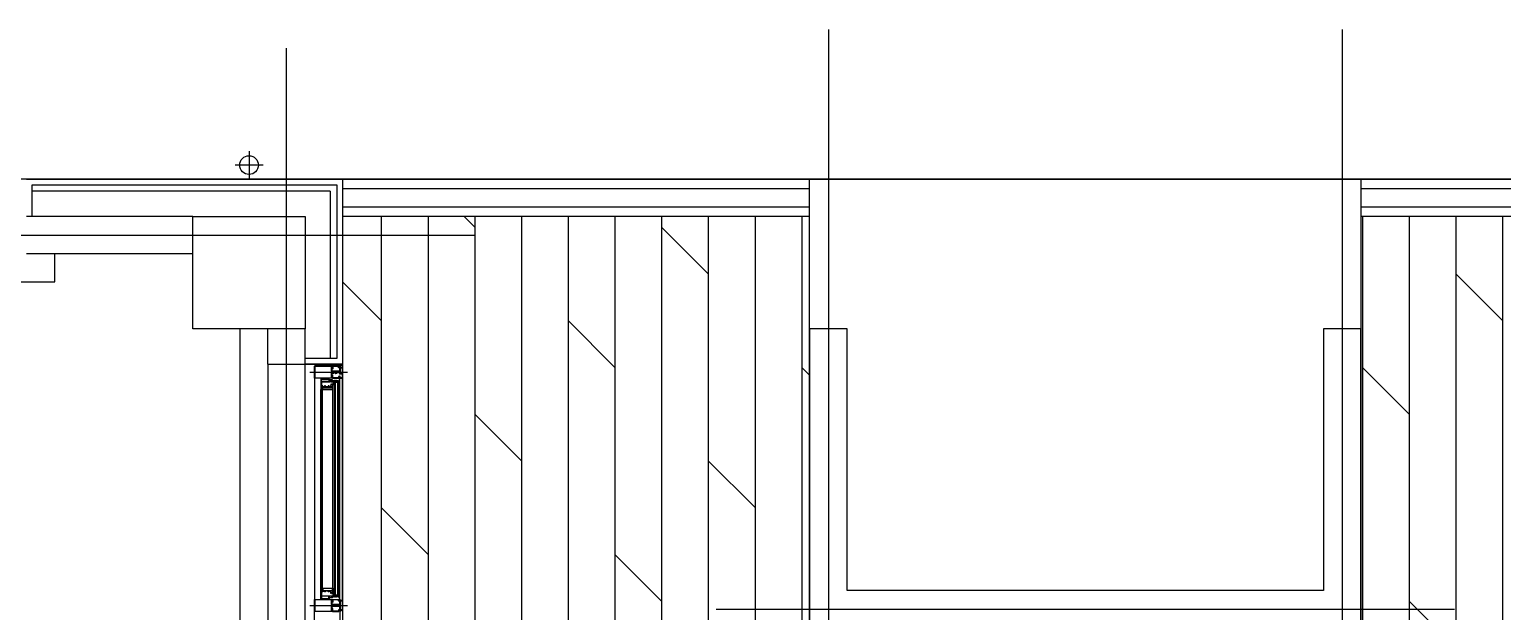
# Model space of a CAD drawing. Header units: millimetres. Extents: x 0 to 356400, y 0 to 68257.
# Drawn here: x 66063.2 to 66378.5, y 7225.4 to 7349.9 of the extents above; entities that cross this region are included whole.
import ezdxf

# ---------------------------------------------------------------- set-up
doc = ezdxf.new("R2010")
doc.units = ezdxf.units.MM
doc.header["$LTSCALE"] = 75
doc.layers.add('8', color=8, linetype='Continuous')

# ---------------------------------------------------------------- blocks, each defined once
blk = doc.blocks.new('G$C7369CDF7')
at = {"layer": '8'}
for p, q in [((1230.3, 85650), (1230.3, 9550)), ((1230.3, 37950), (1230.3, 49025)), ((1280.3, 43400), (1280.3, 49025)), ((1380.3, 49025), (1380.3, 43400)), ((1430.3, 49025), (1430.3, 43400)), ((1430.4, 44157.8), (8430.3, 44157.8)), ((1737.1, 43907.8), (1987.1, 44157.8)), ((1430.4, 43907.8), (8430.3, 43907.8)), ((3487.1, 43657.8), (3737.1, 43907.8)), ((3530.3, 39950), (3530.3, 43900)), ((1430.3, 43657.8), (8430.3, 43657.8)), ((2237.1, 43407.8), (2487.1, 43657.8)), ((1230.3, 43400), (3630.3, 43400)), ((1230.3, 40450), (1230.3, 43400)), ((1430.3, 43407.8), (8430.3, 43407.8)), ((3630.3, 43400), (2030.3, 43400)), ((2030.3, 43400), (2030.3, 43200)), ((2030.3, 43400), (3630.3, 43400)), ((430.3, 43300), (4130.3, 43300)), ((2030.3, 43200), (3430.3, 43200)), ((3430.3, 43200), (3430.3, 40650)), ((3430.3, 40650), (2030.3, 40650)), ((2030.3, 40650), (2030.3, 40450)), ((430.3, 40550), (4130.3, 40550)), ((3630.3, 40450), (1230.3, 40450)), ((1280.3, 37950), (1280.3, 40450)), ((1380.3, 40450), (1380.3, 37950)), ((1430.3, 40450), (1430.3, 37950)), ((2030.3, 40450), (3530.3, 40450)), ((3630.3, 40450), (2030.3, 40450)), ((2237.1, 40407.8), (2279.3, 40450)), ((3530.3, 40450), (3630.3, 40450)), ((1430.3, 40407.8), (8430.3, 40407.8)), ((1430.3, 40157.8), (8430.3, 40157.8)), ((2737.1, 39907.8), (2987.1, 40157.8)), ((1430.3, 39907.8), (8430.3, 39907.8)), ((1487.1, 39657.8), (1737.1, 39907.8)), ((1430.3, 39657.8), (8430.3, 39657.8)), ((3237.1, 39407.8), (3487.1, 39657.8)), ((1430.3, 39407.8), (8430.3, 39407.8)), ((1987.1, 39157.8), (2237.1, 39407.8)), ((1430.3, 39157.8), (8430.3, 39157.8)), ((1430.3, 38907.8), (8430.3, 38907.8)), ((2487.1, 38657.8), (2737.1, 38907.8)), ((1430.3, 38657.8), (8430.3, 38657.8)), ((1430.3, 38601), (1487.1, 38657.8)), ((1530.3, 10660), (1530.3, 38660)), ((1430.3, 38407.8), (8430.3, 38407.8)), ((2987.1, 38157.8), (3237.1, 38407.8)), ((1430.3, 38157.8), (8430.3, 38157.8)), ((1779.3, 37950), (1987.1, 38157.8)), ((1230.3, 36910), (1230.3, 37950)), ((1230.3, 37950), (2220.3, 37950)), ((1260.3, 36940), (1260.3, 37920)), ((1260.3, 37920), (2190.3, 37920)), ((2190.3, 37920), (2190.3, 37750)), ((2220.3, 37750), (2220.3, 37950)), ((2220.3, 37950), (8630.3, 37950)), ((2220.3, 37950), (2220.3, 37750)), ((2220.3, 37800), (2220.3, 37950)), ((2225.3, 37800), (2225.3, 37950)), ((2295.3, 37950), (2230.3, 37950)), ((2230.3, 37950), (2230.3, 37948.5)), ((2230.3, 37948.5), (2236.8, 37948.5)), ((2230.3, 37936), (2230.3, 37938)), ((2230.3, 37938), (2235.2, 37938)), ((2240.3, 37936), (2230.3, 37936)), ((2230.3, 37896.3), (2230.3, 37929)), ((2231.3, 37930), (2237.8, 37930)), ((2238.8, 37928), (2232.3, 37928)), ((2232.3, 37928), (2232.3, 37898.6)), ((2235.7, 37938.5), (2235.7, 37946.7)), ((2237.2, 37946.7), (2237.2, 37938.5)), ((2237.3, 37948), (2237.3, 37939.1)), ((2237.7, 37938), (2268.3, 37938)), ((2237.8, 37930), (2237.8, 37935.5)), ((2237.8, 37935.5), (2239.8, 37935.5)), ((2238.8, 37939.1), (2238.8, 37948)), ((2239.3, 37948.5), (2268.6, 37948.5)), ((2239.8, 37935.5), (2239.8, 37929)), ((2240.3, 37935.3), (2240.3, 37936)), ((2255.3, 37936), (2241.8, 37936)), ((2241.8, 37936), (2241.8, 37935.3)), ((2256.3, 37907.8), (2256.3, 37935)), ((2258.3, 37935.5), (2258.3, 37919.5)), ((2266.9, 37936), (2258.8, 37936)), ((2258.8, 37919), (2267, 37919)), ((2266.5, 37917), (2259.1, 37917)), ((2262.8, 37775.8), (2262.8, 37977.1)), ((2267.1, 37935.7), (2265.6, 37935.7)), ((2265.6, 37935.7), (2265.6, 37933.7)), ((2266.6, 37932.7), (2270.1, 37932.7)), ((2267.6, 37934.2), (2267.1, 37935.7)), ((2267.8, 37934.5), (2267.4, 37935.7)), ((2267.4, 37919.3), (2267.8, 37920)), ((2269.6, 37934.2), (2267.6, 37934.2)), ((2269.3, 37934.5), (2267.8, 37934.5)), ((2267.8, 37920), (2269.3, 37920)), ((2269.3, 37937), (2269.3, 37934.5)), ((2269.3, 37920), (2269.3, 37912)), ((2269.6, 37947.5), (2269.6, 37934.2)), ((2271.1, 37933.7), (2271.1, 37947.5)), ((2272.1, 37948.5), (2293.3, 37948.5)), ((2293.3, 37937.5), (2283.8, 37937.5)), ((2283.8, 37937.5), (2283.8, 37935.3)), ((2285.3, 37935.3), (2285.3, 37936)), ((2285.3, 37936), (2295.3, 37936)), ((2287.8, 37935.5), (2285.8, 37935.5)), ((2285.8, 37935.5), (2285.8, 37929)), ((2286.8, 37928), (2293.3, 37928)), ((2287.8, 37930), (2287.8, 37935.5)), ((2294.3, 37930), (2287.8, 37930)), ((2293.3, 37928), (2293.3, 37898.6)), ((2293.8, 37948), (2293.8, 37938)), ((3477.8, 37950), (2295.3, 37950)), ((2295.3, 37936), (2295.3, 37950)), ((3477.8, 37936), (2295.3, 37936)), ((2295.3, 37896.3), (2295.3, 37929)), ((2309.7, 37917.2), (2306.5, 37917.2)), ((2306.5, 37917.2), (2306.5, 37914.2)), ((2307.5, 37927.7), (2307.5, 37926.8)), ((2311.7, 37928), (2307.8, 37928)), ((2307.8, 37926.5), (2309.7, 37926.5)), ((2309.7, 37926.5), (2309.7, 37917.2)), ((2311.7, 37919), (2311.7, 37928)), ((2315.2, 37919), (2311.7, 37919)), ((2311.7, 37903), (2311.7, 37917.7)), ((2311.7, 37917.7), (2313.9, 37917.7)), ((2313.9, 37917.7), (2313.9, 37915.7)), ((2317.7, 37927), (2315.2, 37903)), ((2315.2, 37903), (2315.2, 37927)), ((2315.2, 37927), (2317.7, 37927)), ((2315.2, 37915.7), (2315.2, 37919)), ((2317.7, 37928), (3455.4, 37928)), ((2317.7, 37928), (2317.7, 37906)), ((2317.7, 37927), (2317.7, 37903)), ((2317.7, 37923), (3455.4, 37923)), ((3455.4, 37923), (3455.4, 37928)), ((3455.4, 37927), (3455.4, 37903)), ((3457.9, 37927), (3455.4, 37927)), ((3457.9, 37903), (3457.9, 37927)), ((3457.9, 37915.7), (3457.9, 37919)), ((3457.9, 37919), (3461.4, 37919)), ((3461.4, 37917.7), (3459.2, 37917.7)), ((3459.2, 37917.7), (3459.2, 37915.7)), ((3461.4, 37919), (3461.4, 37928)), ((3461.4, 37928), (3465.3, 37928)), ((3461.4, 37903), (3461.4, 37917.7)), ((3465.3, 37926.5), (3463.4, 37926.5)), ((3463.4, 37926.5), (3463.4, 37917.2)), ((3463.4, 37917.2), (3466.6, 37917.2)), ((3465.6, 37927.7), (3465.6, 37926.8)), ((3466.6, 37917.2), (3466.6, 37914.2)), ((3510.3, 37950), (3477.8, 37950)), ((3477.8, 37950), (3477.8, 37948.5)), ((3477.8, 37948.5), (3484.3, 37948.5)), ((3477.8, 37936), (3477.8, 37938)), ((3477.8, 37938), (3482.7, 37938)), ((3487.8, 37936), (3477.8, 37936)), ((3477.8, 37896.3), (3477.8, 37929)), ((3478.8, 37930), (3485.3, 37930)), ((3486.3, 37928), (3479.8, 37928)), ((3479.8, 37928), (3479.8, 37898.6)), ((3483.2, 37938.5), (3483.2, 37946.7)), ((3484.7, 37946.7), (3484.7, 37938.5)), ((3484.8, 37948), (3484.8, 37939.1)), ((3485.2, 37938), (3510.3, 37938)), ((3485.3, 37930), (3485.3, 37935.5)), ((3485.3, 37935.5), (3487.3, 37935.5)), ((3486.3, 37939.1), (3486.3, 37948)), ((3486.8, 37948.5), (3534.3, 37948.5)), ((3487.3, 37935.5), (3487.3, 37929)), ((3487.8, 37935.3), (3487.8, 37936)), ((3502.8, 37936), (3489.3, 37936)), ((3489.3, 37936), (3489.3, 37935.3)), ((3503.8, 37907.8), (3503.8, 37935)), ((3514.8, 37936), (3505.8, 37936)), ((3505.8, 37936), (3505.8, 37919)), ((3505.8, 37919), (3510.3, 37919)), ((3510.3, 37917), (3506.6, 37917)), ((3510.3, 37775.8), (3510.3, 37977.1)), ((3542.8, 37950), (3510.3, 37950)), ((3510.3, 37938), (3535.4, 37938)), ((3510.3, 37919), (3514.8, 37919)), ((3510.3, 37917), (3514, 37917)), ((3514.8, 37919), (3514.8, 37936)), ((3516.8, 37935), (3516.8, 37907.8)), ((3531.3, 37936), (3517.8, 37936)), ((3531.3, 37935.3), (3531.3, 37936)), ((3542.8, 37936), (3532.8, 37936)), ((3532.8, 37936), (3532.8, 37935.3)), ((3535.3, 37935.5), (3533.3, 37935.5)), ((3533.3, 37935.5), (3533.3, 37929)), ((3534.3, 37948.5), (3534.3, 37939.1)), ((3534.3, 37928), (3540.8, 37928)), ((3535.3, 37930), (3535.3, 37935.5)), ((3541.8, 37930), (3535.3, 37930)), ((3535.8, 37939.1), (3535.8, 37948)), ((3535.9, 37938.5), (3535.9, 37946.7)), ((3536.3, 37948.5), (3542.8, 37948.5)), ((3537.4, 37946.7), (3537.4, 37938.5)), ((3537.9, 37938), (3542.8, 37938)), ((3540.8, 37928), (3540.8, 37898.6)), ((3542.8, 37950), (8565.3, 37950)), ((3542.8, 37948.5), (3542.8, 37950)), ((3542.8, 37938), (3542.8, 37936)), ((3542.8, 37936), (8565.3, 37936)), ((3542.8, 37896.3), (3542.8, 37929)), ((1295.3, 37885), (2190.3, 37885)), ((1295.3, 37885), (1295.3, 36940)), ((2239.8, 37896.3), (2230.3, 37896.3)), ((2230.3, 37896), (2239.2, 37896)), ((2230.3, 37800), (2230.3, 37896)), ((2232.3, 37898.6), (2245.8, 37898.6)), ((2232.8, 37890), (2232.8, 37803)), ((2258.3, 37890.5), (2233.3, 37890.5)), ((2239.2, 37894.9), (2238.3, 37894.9)), ((2238.3, 37894.9), (2238.3, 37893.3)), ((2238.3, 37893.3), (2244.3, 37893.3)), ((2238.4, 37893.9), (2238.4, 37894.4)), ((2238.9, 37894.9), (2239.8, 37894.9)), ((2243.6, 37893.4), (2238.9, 37893.4)), ((2245.8, 37896.3), (2242.8, 37896.3)), ((2242.8, 37894.9), (2243.6, 37894.9)), ((2243.3, 37896), (2246.8, 37896)), ((2244.3, 37894.9), (2243.3, 37894.9)), ((2244.1, 37894.4), (2244.1, 37893.9)), ((2244.3, 37893.3), (2244.3, 37894.9)), ((2245.8, 37898.6), (2245.8, 37896.3)), ((2247.3, 37895.5), (2247.3, 37893.5)), ((2247.8, 37893), (2255.8, 37893)), ((2256.6, 37907.5), (2256.3, 37907.8)), ((2256.3, 37907.2), (2256.6, 37907.5)), ((2256.3, 37893.5), (2256.3, 37907.2)), ((2258.3, 37916.2), (2258.3, 37913.5)), ((2258.3, 37911), (2258.3, 37904)), ((2258.3, 37901.5), (2258.3, 37898.8)), ((2258.8, 37913), (2259, 37913)), ((2259, 37911.5), (2258.8, 37911.5)), ((2258.8, 37903.5), (2259, 37903.5)), ((2259, 37902), (2258.8, 37902)), ((2258.8, 37895), (2258.8, 37891)), ((2259.1, 37898), (2266.5, 37898)), ((2266.3, 37895.5), (2259.3, 37895.5)), ((2266.5, 37913), (2266.8, 37913)), ((2268.8, 37911.5), (2266.5, 37911.5)), ((2266.5, 37903.5), (2268.8, 37903.5)), ((2266.8, 37902), (2266.5, 37902)), ((2266.8, 37891), (2266.8, 37895)), ((2267.3, 37913.5), (2267.3, 37916.2)), ((2267.3, 37898.8), (2267.3, 37901.5)), ((2292.3, 37890.5), (2267.3, 37890.5)), ((2269.3, 37903), (2269.3, 37893.5)), ((2269.8, 37893), (2278.8, 37893)), ((2277.3, 37896), (2282.2, 37896)), ((2278.8, 37894.5), (2277.3, 37894.5)), ((2279.3, 37893.5), (2279.3, 37894)), ((2293.3, 37898.6), (2279.8, 37898.6)), ((2279.8, 37898.6), (2279.8, 37896.3)), ((2279.8, 37896.3), (2282.8, 37896.3)), ((2282.2, 37894.9), (2281.3, 37894.9)), ((2281.3, 37894.9), (2281.3, 37893.3)), ((2281.3, 37893.3), (2287.3, 37893.3)), ((2281.4, 37894.4), (2281.4, 37893.9)), ((2282.8, 37894.9), (2281.9, 37894.9)), ((2281.9, 37893.4), (2286.6, 37893.4)), ((2285.8, 37896.3), (2295.3, 37896.3)), ((2286.6, 37894.9), (2285.8, 37894.9)), ((2286.3, 37896), (2295.3, 37896)), ((2287.3, 37894.9), (2286.3, 37894.9)), ((2287.1, 37893.9), (2287.1, 37894.4)), ((2287.3, 37893.3), (2287.3, 37894.9)), ((2292.8, 37803), (2292.8, 37890)), ((2295.3, 37896), (2295.3, 37800)), ((2298.3, 37871), (2296.3, 37871)), ((2296.3, 37869), (2298.3, 37869)), ((2298.3, 37843), (2296.3, 37843)), ((2296.3, 37841), (2298.3, 37841)), ((2303.3, 37879), (2298.3, 37879)), ((2298.3, 37879), (2298.3, 37871)), ((2298.3, 37869), (2298.3, 37843)), ((2298.3, 37841), (2298.3, 37835)), ((2300.3, 37876.5), (2312.8, 37876.5)), ((2300.3, 37837), (2300.3, 37876.5)), ((2307.3, 37896), (2303.8, 37896)), ((2303.8, 37896), (2303.8, 37885.3)), ((2303.8, 37885.3), (2304.1, 37885)), ((2304.1, 37885), (2303.8, 37884.7)), ((2303.8, 37884.7), (2303.8, 37879.5)), ((2305.8, 37893.5), (2305.8, 37895)), ((2305.8, 37895), (2307.3, 37895)), ((2312.8, 37893.5), (2305.8, 37893.5)), ((2305.8, 37888.6), (2305.8, 37891)), ((2306.3, 37888.6), (2305.8, 37888.6)), ((2305.8, 37882.4), (2305.8, 37887.6)), ((2305.8, 37887.6), (2306.3, 37887.6)), ((2306.3, 37882.4), (2305.8, 37882.4)), ((2305.8, 37879), (2305.8, 37881.4)), ((2305.8, 37881.4), (2306.3, 37881.4)), ((2306.3, 37891.5), (2312.3, 37891.5)), ((2312.3, 37878.5), (2306.3, 37878.5)), ((2309.7, 37911.5), (2306.5, 37911.5)), ((2306.5, 37911.5), (2306.5, 37907)), ((2307, 37913.7), (2307.7, 37913.7)), ((2307, 37906.5), (2307.7, 37906.5)), ((2308.2, 37914.2), (2308.2, 37915.2)), ((2308.2, 37915.2), (2309.7, 37915.2)), ((2308.2, 37907), (2308.2, 37909.5)), ((2308.2, 37909.5), (2309.7, 37909.5)), ((2309.7, 37915.2), (2309.7, 37913.7)), ((2309.7, 37913.7), (2309.7, 37911.5)), ((2309.7, 37909.5), (2309.7, 37901)), ((2309.7, 37901), (2327, 37901)), ((2310.8, 37895.5), (2310.8, 37895.5)), ((2314.8, 37896), (2311.3, 37896)), ((2311.3, 37895), (2312.8, 37895)), ((2313.9, 37903), (2311.7, 37903)), ((2312.8, 37888.6), (2312.3, 37888.6)), ((2312.3, 37887.6), (2314.3, 37887.6)), ((2314.3, 37882.4), (2312.3, 37882.4)), ((2312.3, 37881.4), (2312.8, 37881.4)), ((2312.8, 37895), (2312.8, 37893.5)), ((2312.8, 37891), (2312.8, 37888.6)), ((2312.8, 37881.4), (2312.8, 37879)), ((2312.8, 37876.5), (2312.8, 37837)), ((2313.9, 37915.7), (2315.2, 37915.7)), ((2315.2, 37905), (2313.9, 37905)), ((2313.9, 37905), (2313.9, 37903)), ((2314.8, 37888.1), (2314.8, 37896)), ((2314.8, 37838), (2314.8, 37881.9)), ((3417.8, 37840), (2314.8, 37840)), ((2315.2, 37903), (2315.2, 37905)), ((2317.7, 37903), (2315.2, 37903)), ((2329, 37903), (2315.2, 37903)), ((2317.7, 37906), (2317.7, 37912)), ((2317.7, 37911), (3455.4, 37911)), ((2317.7, 37906), (3455.4, 37906)), ((2327, 37901), (2327, 37894.5)), ((2327, 37890.1), (2327, 37887)), ((2327, 37887), (2333.2, 37887)), ((2328, 37894.5), (2328, 37895.4)), ((2328, 37889.2), (2328, 37890.1)), ((2329, 37898), (2329, 37903)), ((2336, 37898), (2329, 37898)), ((2329.3, 37895.4), (2329.3, 37889.2)), ((2331.3, 37889.6), (2331.3, 37895.4)), ((2331.9, 37896), (2332.2, 37896)), ((2332.2, 37889), (2331.9, 37889)), ((2333.7, 37887.5), (2333.7, 37889.5)), ((2334.2, 37896), (2334.2, 37898)), ((2334.2, 37896), (2338.4, 37896)), ((2336.3, 37897.7), (2336, 37898)), ((2336.6, 37898), (2336.3, 37897.7)), ((2341.3, 37878.5), (2336.3, 37878.5)), ((2336.3, 37878.5), (2336.3, 37874)), ((2336.3, 37874), (2338.3, 37874)), ((2338.3, 37859), (2336.3, 37859)), ((2336.3, 37859), (2336.3, 37854.5)), ((2336.3, 37854.5), (2341.3, 37854.5)), ((2341.3, 37845), (2336.3, 37845)), ((2336.3, 37845), (2336.3, 37843)), ((2336.3, 37843), (2355.3, 37843)), ((2340.3, 37898), (2336.6, 37898)), ((2338.3, 37874), (2338.3, 37876.5)), ((2338.3, 37876.5), (2341.3, 37876.5)), ((2338.3, 37856.5), (2338.3, 37859)), ((2341.3, 37856.5), (2338.3, 37856.5)), ((2338.9, 37889.5), (2338.9, 37887.5)), ((2339.4, 37887), (2341.3, 37887)), ((2340.3, 37898.5), (2340.3, 37898)), ((2340.4, 37896), (2340.7, 37896)), ((2340.7, 37889), (2340.4, 37889)), ((2341.3, 37895.4), (2341.3, 37889.6)), ((2341.3, 37887), (2341.3, 37878.5)), ((2341.3, 37876.5), (2341.3, 37856.5)), ((2341.3, 37854.5), (2341.3, 37845)), ((2341.8, 37898), (2341.8, 37898.5)), ((3417.8, 37898), (2341.8, 37898)), ((2355.3, 37898), (2341.8, 37898)), ((2343.3, 37845), (2343.3, 37896)), ((2343.3, 37896), (2353.3, 37896)), ((2353.3, 37845), (2343.3, 37845)), ((2346.8, 37840), (2343.3, 37840)), ((2343.3, 37840), (2343.3, 37837)), ((2345.3, 37837), (2345.3, 37838.5)), ((2345.3, 37838.5), (2346.8, 37838.5)), ((2355.3, 37840), (2351.8, 37840)), ((2351.8, 37838.5), (2353.3, 37838.5)), ((2353.3, 37896), (2353.3, 37845)), ((2353.3, 37838.5), (2353.3, 37837)), ((2355.3, 37843), (2355.3, 37898)), ((3417.8, 37843), (2355.3, 37843)), ((2355.3, 37835), (2355.3, 37840)), ((3417.8, 37843), (3417.8, 37898)), ((3417.8, 37898), (3431.3, 37898)), ((3436.8, 37843), (3417.8, 37843)), ((3417.8, 37840), (3421.3, 37840)), ((3417.8, 37835), (3417.8, 37840)), ((3429.8, 37896), (3419.8, 37896)), ((3419.8, 37896), (3419.8, 37845)), ((3419.8, 37845), (3429.8, 37845)), ((3421.3, 37838.5), (3419.8, 37838.5)), ((3419.8, 37838.5), (3419.8, 37837)), ((3426.3, 37840), (3429.8, 37840)), ((3427.8, 37838.5), (3426.3, 37838.5)), ((3427.8, 37837), (3427.8, 37838.5)), ((3429.8, 37845), (3429.8, 37896)), ((3429.8, 37840), (3429.8, 37837)), ((3431.3, 37898), (3431.3, 37898.5)), ((3431.8, 37895.4), (3431.8, 37889.6)), ((3433.7, 37887), (3431.8, 37887)), ((3431.8, 37887), (3431.8, 37878.5)), ((3431.8, 37878.5), (3436.8, 37878.5)), ((3434.8, 37876.5), (3431.8, 37876.5)), ((3431.8, 37876.5), (3431.8, 37856.5)), ((3431.8, 37856.5), (3434.8, 37856.5)), ((3436.8, 37854.5), (3431.8, 37854.5)), ((3431.8, 37854.5), (3431.8, 37845)), ((3431.8, 37845), (3436.8, 37845)), ((3432.7, 37896), (3432.4, 37896)), ((3432.4, 37889), (3432.7, 37889)), ((3432.8, 37898.5), (3432.8, 37898)), ((3432.8, 37898), (3436.5, 37898)), ((3434.2, 37889.5), (3434.2, 37887.5)), ((3438.9, 37896), (3434.7, 37896)), ((3434.8, 37874), (3434.8, 37876.5)), ((3436.8, 37874), (3434.8, 37874)), ((3434.8, 37856.5), (3434.8, 37859)), ((3434.8, 37859), (3436.8, 37859)), ((3436.5, 37898), (3436.8, 37897.7)), ((3436.8, 37897.7), (3437.1, 37898)), ((3436.8, 37878.5), (3436.8, 37874)), ((3436.8, 37859), (3436.8, 37854.5)), ((3436.8, 37845), (3436.8, 37843)), ((3437.1, 37898), (3444, 37898)), ((3439.4, 37887.5), (3439.4, 37889.5)), ((3446, 37887), (3439.9, 37887)), ((3441.2, 37896), (3440.9, 37896)), ((3440.9, 37889), (3441.2, 37889)), ((3441.8, 37889.6), (3441.8, 37895.4)), ((3443.8, 37895.4), (3443.8, 37889.2)), ((3444, 37898), (3444, 37903)), ((3444, 37903), (3457.9, 37903)), ((3445, 37894.5), (3445, 37895.4)), ((3445, 37889.2), (3445, 37890.1)), ((3463.4, 37901), (3446, 37901)), ((3446, 37901), (3446, 37894.5)), ((3446, 37890.1), (3446, 37887)), ((3455.4, 37906), (3455.4, 37912)), ((3455.4, 37903), (3457.9, 37903)), ((3459.2, 37915.7), (3457.9, 37915.7)), ((3457.9, 37903), (3457.9, 37905)), ((3457.9, 37905), (3459.2, 37905)), ((3458.3, 37888.1), (3458.3, 37896)), ((3458.3, 37896), (3461.8, 37896)), ((3458.3, 37838), (3458.3, 37881.9)), ((3460.8, 37887.6), (3458.8, 37887.6)), ((3458.8, 37882.4), (3460.8, 37882.4)), ((3459.2, 37905), (3459.2, 37903)), ((3459.2, 37903), (3461.4, 37903)), ((3461.8, 37895), (3460.3, 37895)), ((3460.3, 37895), (3460.3, 37893.5)), ((3460.3, 37893.5), (3467.3, 37893.5)), ((3460.3, 37891), (3460.3, 37888.6)), ((3460.3, 37888.6), (3460.8, 37888.6)), ((3460.8, 37881.4), (3460.3, 37881.4)), ((3460.3, 37881.4), (3460.3, 37879)), ((3472.8, 37876.5), (3460.3, 37876.5)), ((3460.3, 37876.5), (3460.3, 37837)), ((3466.8, 37891.5), (3460.8, 37891.5)), ((3460.8, 37878.5), (3466.8, 37878.5)), ((3462.3, 37895.5), (3462.3, 37895.5)), ((3464.9, 37915.2), (3463.4, 37915.2)), ((3463.4, 37915.2), (3463.4, 37913.7)), ((3463.4, 37913.7), (3463.4, 37911.5)), ((3463.4, 37911.5), (3466.6, 37911.5)), ((3464.9, 37909.5), (3463.4, 37909.5)), ((3463.4, 37909.5), (3463.4, 37901)), ((3464.9, 37914.2), (3464.9, 37915.2)), ((3464.9, 37907), (3464.9, 37909.5)), ((3466.1, 37913.7), (3465.4, 37913.7)), ((3466.1, 37906.5), (3465.4, 37906.5)), ((3465.8, 37896), (3469.3, 37896)), ((3467.3, 37895), (3465.8, 37895)), ((3466.6, 37911.5), (3466.6, 37907)), ((3466.8, 37888.6), (3467.3, 37888.6)), ((3467.3, 37887.6), (3466.8, 37887.6)), ((3466.8, 37882.4), (3467.3, 37882.4)), ((3467.3, 37881.4), (3466.8, 37881.4)), ((3467.3, 37893.5), (3467.3, 37895)), ((3467.3, 37888.6), (3467.3, 37891)), ((3467.3, 37882.4), (3467.3, 37887.6)), ((3467.3, 37879), (3467.3, 37881.4)), ((3469.3, 37885.3), (3469, 37885)), ((3469, 37885), (3469.3, 37884.7)), ((3469.3, 37896), (3469.3, 37885.3)), ((3469.3, 37884.7), (3469.3, 37879.5)), ((3469.8, 37879), (3474.8, 37879)), ((3472.8, 37837), (3472.8, 37876.5)), ((3474.8, 37879), (3474.8, 37871)), ((3474.8, 37871), (3476.8, 37871)), ((3476.8, 37869), (3474.8, 37869)), ((3474.8, 37869), (3474.8, 37843)), ((3474.8, 37843), (3476.8, 37843)), ((3476.8, 37841), (3474.8, 37841)), ((3474.8, 37841), (3474.8, 37835)), ((3487.3, 37896.3), (3477.8, 37896.3)), ((3477.8, 37800), (3477.8, 37896)), ((3477.8, 37896), (3486.7, 37896)), ((3479.8, 37898.6), (3493.3, 37898.6)), ((3480.3, 37890), (3480.3, 37802.5)), ((3505.8, 37890.5), (3480.8, 37890.5)), ((3486.7, 37894.9), (3485.8, 37894.9)), ((3485.8, 37894.9), (3485.8, 37893.3)), ((3485.8, 37893.3), (3491.8, 37893.3)), ((3485.9, 37893.9), (3485.9, 37894.4)), ((3486.4, 37894.9), (3487.3, 37894.9)), ((3491.1, 37893.4), (3486.4, 37893.4)), ((3493.3, 37896.3), (3490.3, 37896.3)), ((3490.3, 37894.9), (3491.1, 37894.9)), ((3490.8, 37896), (3494.3, 37896)), ((3491.8, 37894.9), (3490.8, 37894.9)), ((3491.6, 37894.4), (3491.6, 37893.9)), ((3491.8, 37893.3), (3491.8, 37894.9)), ((3493.3, 37898.6), (3493.3, 37896.3)), ((3494.8, 37895.5), (3494.8, 37893.5)), ((3495.3, 37893), (3503.3, 37893)), ((3504.1, 37907.5), (3503.8, 37907.8)), ((3503.8, 37907.2), (3504.1, 37907.5)), ((3503.8, 37893.5), (3503.8, 37907.2)), ((3505.8, 37916.2), (3505.8, 37913.5)), ((3505.8, 37911), (3505.8, 37904)), ((3505.8, 37901.5), (3505.8, 37898.8)), ((3506.3, 37913), (3506.5, 37913)), ((3506.5, 37911.5), (3506.3, 37911.5)), ((3506.3, 37903.5), (3506.5, 37903.5)), ((3506.5, 37902), (3506.3, 37902)), ((3506.3, 37895), (3506.3, 37891)), ((3506.6, 37898), (3510.3, 37898)), ((3510.3, 37895.5), (3506.8, 37895.5)), ((3514, 37898), (3510.3, 37898)), ((3513.8, 37895.5), (3510.3, 37895.5)), ((3514.3, 37913), (3514, 37913)), ((3514, 37911.5), (3514.3, 37911.5)), ((3514.3, 37903.5), (3514, 37903.5)), ((3514, 37902), (3514.3, 37902)), ((3514.3, 37891), (3514.3, 37895)), ((3514.8, 37916.2), (3514.8, 37913.5)), ((3514.8, 37911), (3514.8, 37904)), ((3514.8, 37901.5), (3514.8, 37898.8)), ((3539.8, 37890.5), (3514.8, 37890.5)), ((3516.8, 37907.8), (3516.5, 37907.5)), ((3516.5, 37907.5), (3516.8, 37907.2)), ((3516.8, 37907.2), (3516.8, 37893.5)), ((3517.3, 37893), (3525.3, 37893)), ((3525.8, 37893.5), (3525.8, 37895.5)), ((3526.3, 37896), (3529.7, 37896)), ((3540.8, 37898.6), (3527.3, 37898.6)), ((3527.3, 37898.6), (3527.3, 37896.3)), ((3527.3, 37896.3), (3530.3, 37896.3)), ((3529.7, 37894.9), (3528.8, 37894.9)), ((3528.8, 37894.9), (3528.8, 37893.3)), ((3528.8, 37893.3), (3534.8, 37893.3)), ((3528.9, 37894.4), (3528.9, 37893.9)), ((3530.3, 37894.9), (3529.4, 37894.9)), ((3529.4, 37893.4), (3534.1, 37893.4)), ((3533.3, 37896.3), (3542.8, 37896.3)), ((3534.1, 37894.9), (3533.3, 37894.9)), ((3533.8, 37896), (3542.8, 37896)), ((3534.8, 37894.9), (3533.8, 37894.9)), ((3534.6, 37893.9), (3534.6, 37894.4)), ((3534.8, 37893.3), (3534.8, 37894.9)), ((3540.3, 37802.5), (3540.3, 37890)), ((3542.8, 37896), (3542.8, 37800)), ((1230.3, 36260), (1230.3, 37800)), ((1260.3, 36290), (1260.3, 37770)), ((1295.3, 37770), (1295.3, 36290)), ((2295.3, 37800), (2230.3, 37800)), ((2233.3, 37802.5), (2292.3, 37802.5)), ((2295.3, 37800), (3477.8, 37800)), ((2298.3, 37835), (2355.3, 37835)), ((2312.8, 37837), (2300.3, 37837)), ((2343.3, 37837), (2315.8, 37837)), ((2353.3, 37837), (2345.3, 37837)), ((3417.8, 37835), (2355.3, 37835)), ((3474.8, 37835), (3417.8, 37835)), ((3419.8, 37837), (3427.8, 37837)), ((3429.8, 37837), (3457.3, 37837)), ((3460.3, 37837), (3472.8, 37837)), ((3542.8, 37800), (3477.8, 37800)), ((3480.3, 37802.5), (3540.3, 37802.5)), ((8565.3, 37800), (3542.8, 37800)), ((1430.3, 37150), (1430.3, 37750)), ((1430.3, 37750), (2030.3, 37750)), ((2220.3, 37750), (2030.3, 37750)), ((2030.3, 37750), (2030.3, 37150)), ((2220.3, 37550), (2220.3, 37750)), ((8640.3, 37750), (2220.3, 37750)), ((15030.3, 37650), (530.3, 37650)), ((1155.3, 37525), (1155.3, 37375)), ((2220.3, 37550), (2030.3, 37550)), ((2030.3, 37550), (2030.3, 37400)), ((2220.3, 37550), (8640.3, 37550)), ((1080.3, 37450), (1230.3, 37450)), ((2030.3, 37400), (8830.3, 37400)), ((1430.3, 37150), (1430.3, 36260)), ((2030.3, 37150), (1430.3, 37150)), ((1630.3, 37150), (1630.3, 36260)), ((1780.3, 36410), (1630.3, 36410)), ((1780.3, 29700), (1780.3, 36410)), ((1430.3, 36290), (1260.3, 36290))]:
    blk.add_line(p, q, dxfattribs=at)
blk.add_circle((1155.3, 37450), 50, dxfattribs=at)
for centre, radius, start, end in [((2231.3, 37929), 1, 90, 180), ((2235.2, 37938.5), 0.5, 270, 0), ((2236.4, 37946.7), 0.75, 0, 180), ((2236.8, 37948), 0.5, 0, 90), ((2237.7, 37938.5), 0.5, 180, 270), ((2238, 37939.1), 0.75, 180, 0), ((2239.3, 37948), 0.5, 90, 180), ((2238.8, 37929), 1, 270, 0), ((2241, 37935.3), 0.75, 180, 0), ((2255.3, 37935), 1, 0, 90), ((2258.8, 37935.5), 0.5, 90, 180), ((2258.8, 37919.5), 0.5, 180, 270), ((2259.1, 37916.2), 0.8, 90, 180), ((2266.6, 37933.7), 1, 180, 270), ((2266.5, 37916.2), 0.8, 0, 90), ((2266.9, 37935.5), 0.5, 18.43495, 90), ((2267, 37919.5), 0.5, 270, 333.43495), ((2268.3, 37937), 1, 0, 90), ((2268.6, 37947.5), 1, 0, 90), ((2270.1, 37933.7), 1, 270, 0), ((2272.1, 37947.5), 1, 90, 180), ((2284.5, 37935.3), 0.75, 180, 0), ((2286.8, 37929), 1, 180, 270), ((2293.3, 37948), 0.5, 0, 90), ((2293.3, 37938), 0.5, 270, 0), ((2294.3, 37929), 1, 0, 90), ((2307.8, 37927.7), 0.3, 90, 180), ((2307.8, 37926.8), 0.3, 180, 270), ((2314.7, 37935.9), 8.43, 249.23698, 290.76302), ((3458.4, 37935.9), 8.43, 249.23698, 290.76302), ((3465.3, 37927.7), 0.3, 360, 90), ((3465.3, 37926.8), 0.3, 270, 0), ((3478.8, 37929), 1, 90, 180), ((3482.7, 37938.5), 0.5, 270, 0), ((3483.9, 37946.7), 0.75, 0, 180), ((3484.3, 37948), 0.5, 0, 90), ((3485.2, 37938.5), 0.5, 180, 270), ((3485.5, 37939.1), 0.75, 180, 0), ((3486.8, 37948), 0.5, 90, 180), ((3486.3, 37929), 1, 270, 0), ((3488.5, 37935.3), 0.75, 180, 0), ((3502.8, 37935), 1, 0, 90), ((3506.6, 37916.2), 0.8, 90, 180), ((3514, 37916.2), 0.8, 360, 90), ((3517.8, 37935), 1, 90, 180), ((3532, 37935.3), 0.75, 180, 0), ((3534.3, 37929), 1, 180, 270), ((3535, 37939.1), 0.75, 180, 0), ((3535.4, 37938.5), 0.5, 270, 0), ((3536.3, 37948), 0.5, 90, 180), ((3536.6, 37946.7), 0.75, 0, 180), ((3537.9, 37938.5), 0.5, 180, 270), ((3541.8, 37929), 1, 0, 90), ((2233.3, 37890), 0.5, 90, 180), ((2238.9, 37894.4), 0.5, 90, 180), ((2238.9, 37893.9), 0.5, 180, 270), ((2239.2, 37895.5), 0.55, 270, 90), ((2239.5, 37895.6), 0.765, 290.2778, 69.7222), ((2243.1, 37895.6), 0.765, 110.2778, 249.7222), ((2243.3, 37895.5), 0.55, 90, 270), ((2243.6, 37894.4), 0.5, 0, 90), ((2243.6, 37893.9), 0.5, 270, 0), ((2246.8, 37895.5), 0.5, 0, 90), ((2247.8, 37893.5), 0.5, 180, 270), ((2255.8, 37893.5), 0.5, 270, 0), ((2258.8, 37913.5), 0.5, 180, 270), ((2258.8, 37911), 0.5, 90, 180), ((2258.8, 37904), 0.5, 180, 270), ((2258.8, 37901.5), 0.5, 90, 180), ((2259.1, 37898.8), 0.8, 180, 270), ((2258.3, 37891), 0.5, 270, 0), ((2259.3, 37895), 0.5, 90, 180), ((2259, 37912.3), 0.75, 270, 90), ((2259, 37902.8), 0.75, 270, 90), ((2266.5, 37912.3), 0.75, 90, 270), ((2266.5, 37902.8), 0.75, 90, 270), ((2266.3, 37895), 0.5, 360, 90), ((2266.5, 37898.8), 0.8, 270, 0), ((2266.8, 37913.5), 0.5, 270, 0), ((2266.8, 37901.5), 0.5, 0, 90), ((2267.3, 37891), 0.5, 180, 270), ((2268.8, 37912), 0.5, 270, 0), ((2268.8, 37903), 0.5, 360, 90), ((2269.8, 37893.5), 0.5, 180, 270), ((2277.3, 37895.3), 0.75, 90, 270), ((2278.8, 37894), 0.5, 0, 90), ((2278.8, 37893.5), 0.5, 270, 0), ((2281.9, 37894.4), 0.5, 90, 180), ((2281.9, 37893.9), 0.5, 180, 270), ((2282.2, 37895.5), 0.55, 270, 90), ((2282.5, 37895.6), 0.765, 290.2778, 69.7222), ((2286.1, 37895.6), 0.765, 110.2778, 249.7222), ((2286.3, 37895.5), 0.55, 90, 270), ((2286.6, 37894.4), 0.5, 0, 90), ((2286.6, 37893.9), 0.5, 270, 0), ((2292.3, 37890), 0.5, 0, 90), ((2296.3, 37870), 1, 90, 180), ((2296.3, 37870), 1, 180, 270), ((2296.3, 37842), 1, 90, 180), ((2296.3, 37842), 1, 180, 270), ((2303.3, 37879.5), 0.5, 270, 0), ((2306.3, 37891), 0.5, 90, 180), ((2306.3, 37879), 0.5, 180, 270), ((2306.3, 37888.1), 0.5, 270, 90), ((2306.3, 37881.9), 0.5, 270, 90), ((2307, 37914.2), 0.5, 180, 270), ((2307, 37907), 0.5, 180, 270), ((2307.3, 37895.5), 0.5, 270, 90), ((2307.7, 37914.2), 0.5, 270, 0), ((2307.7, 37907), 0.5, 270, 0), ((2311.3, 37895.5), 0.5, 90, 180), ((2311.3, 37895.5), 0.5, 180, 270), ((2312.3, 37888.1), 0.5, 90, 270), ((2312.3, 37881.9), 0.5, 90, 270), ((2312.3, 37891), 0.5, 0, 90), ((2312.3, 37879), 0.5, 270, 0), ((2320.1, 37885), 6.14, 153.40611, 206.59389), ((2314.3, 37888.1), 0.5, 270, 0), ((2314.3, 37881.9), 0.5, 0.00001, 90), ((2315.8, 37838), 1, 180.00002, 270), ((2327.5, 37894.5), 0.5, 180, 270), ((2327.5, 37890.1), 0.5, 90, 180), ((2327.5, 37894.5), 0.5, 270, 0), ((2327.5, 37890.1), 0.5, 0, 90), ((2328.7, 37895.4), 0.625, 90, 180), ((2328.7, 37889.2), 0.625, 180, 270), ((2328.7, 37895.4), 0.625, 0, 90), ((2328.7, 37889.2), 0.625, 270, 0), ((2331.9, 37895.4), 0.6, 90, 180), ((2331.9, 37889.6), 0.6, 180, 270), ((2332.2, 37895.5), 0.5, 0, 90), ((2332.2, 37889.5), 0.5, 270, 0), ((2333.2, 37895.5), 0.5, 180, 0), ((2333.2, 37889.5), 0.5, 0, 180), ((2333.2, 37887.5), 0.5, 270, 0), ((2336.3, 37877.7), 9.86, 73.82619, 106.17381), ((2334.2, 37895.5), 0.5, 90, 180), ((2338.4, 37895.5), 0.5, 0, 90), ((2339.4, 37895.5), 0.5, 180, 0), ((2339.4, 37889.5), 0.5, 0, 180), ((2339.4, 37887.5), 0.5, 180, 270), ((2340.4, 37895.5), 0.5, 90, 180), ((2340.4, 37889.5), 0.5, 180, 270), ((2341, 37898.5), 0.75, 0, 180), ((2340.7, 37895.4), 0.6, 0, 90), ((2340.7, 37889.6), 0.6, 270, 360), ((2346.8, 37839.3), 0.75, 270, 90), ((2351.8, 37839.3), 0.75, 90, 270), ((3421.3, 37839.3), 0.75, 270, 90), ((3426.3, 37839.3), 0.75, 90, 270), ((3432, 37898.5), 0.75, 0, 180), ((3432.4, 37895.4), 0.6, 90, 180), ((3432.4, 37889.6), 0.6, 180, 270), ((3432.7, 37895.5), 0.5, 0, 90), ((3432.7, 37889.5), 0.5, 270, 0), ((3433.7, 37895.5), 0.5, 180, 0), ((3433.7, 37889.5), 0.5, 0, 180), ((3433.7, 37887.5), 0.5, 270, 0), ((3436.8, 37877.7), 9.86, 73.82619, 106.17381), ((3434.7, 37895.5), 0.5, 90, 180), ((3438.9, 37895.5), 0.5, 0, 90), ((3439.9, 37895.5), 0.5, 180, 0), ((3439.9, 37889.5), 0.5, 0, 180), ((3439.9, 37887.5), 0.5, 180, 270), ((3440.9, 37895.5), 0.5, 90, 180), ((3440.9, 37889.5), 0.5, 180, 270), ((3441.2, 37895.4), 0.6, 360, 90), ((3441.2, 37889.6), 0.6, 270, 0), ((3444.4, 37895.4), 0.625, 90, 180), ((3444.4, 37889.2), 0.625, 180, 270), ((3444.4, 37895.4), 0.625, 0, 90), ((3444.4, 37889.2), 0.625, 270, 0), ((3445.5, 37894.5), 0.5, 180, 270), ((3445.5, 37890.1), 0.5, 90, 180), ((3445.5, 37894.5), 0.5, 270, 0), ((3445.5, 37890.1), 0.5, 0, 90), ((3457.3, 37838), 1, 270, 359.99998), ((3458.8, 37888.1), 0.5, 180, 270), ((3458.8, 37881.9), 0.5, 90, 179.99999), ((3452.9, 37885), 6.14, 333.40611, 26.59389), ((3460.8, 37891), 0.5, 90, 180), ((3460.8, 37879), 0.5, 180, 270), ((3460.8, 37888.1), 0.5, 270, 90), ((3460.8, 37881.9), 0.5, 270, 90), ((3461.8, 37895.5), 0.5, 0, 90), ((3461.8, 37895.5), 0.5, 270, 360), ((3465.4, 37914.2), 0.5, 180, 270), ((3465.4, 37907), 0.5, 180, 270), ((3465.8, 37895.5), 0.5, 90, 270), ((3466.1, 37914.2), 0.5, 270, 0), ((3466.1, 37907), 0.5, 270, 0), ((3466.8, 37888.1), 0.5, 90, 270), ((3466.8, 37881.9), 0.5, 90, 270), ((3466.8, 37891), 0.5, 0, 90), ((3466.8, 37879), 0.5, 270, 0), ((3469.8, 37879.5), 0.5, 180, 270), ((3476.8, 37870), 1, 0, 90), ((3476.8, 37870), 1, 270, 360), ((3476.8, 37842), 1, 0, 90), ((3476.8, 37842), 1, 270, 360), ((3480.8, 37890), 0.5, 90, 180), ((3486.4, 37894.4), 0.5, 90, 180), ((3486.4, 37893.9), 0.5, 180, 270), ((3486.7, 37895.5), 0.55, 270, 90), ((3487, 37895.6), 0.765, 290.2778, 69.7222), ((3490.6, 37895.6), 0.765, 110.2778, 249.7222), ((3490.8, 37895.5), 0.55, 90, 270), ((3491.1, 37894.4), 0.5, 0, 90), ((3491.1, 37893.9), 0.5, 270, 0), ((3494.3, 37895.5), 0.5, 0, 90), ((3495.3, 37893.5), 0.5, 180, 270), ((3503.3, 37893.5), 0.5, 270, 0), ((3506.3, 37913.5), 0.5, 180, 270), ((3506.3, 37911), 0.5, 90, 180), ((3506.3, 37904), 0.5, 180, 270), ((3506.3, 37901.5), 0.5, 90, 180), ((3506.6, 37898.8), 0.8, 180, 270), ((3505.8, 37891), 0.5, 270, 0), ((3506.8, 37895), 0.5, 90, 180), ((3506.5, 37912.3), 0.75, 270, 90), ((3506.5, 37902.8), 0.75, 270, 90), ((3514, 37912.3), 0.75, 90, 270), ((3514, 37902.8), 0.75, 90, 270), ((3513.8, 37895), 0.5, 0, 90), ((3514, 37898.8), 0.8, 270, 0), ((3514.3, 37913.5), 0.5, 270, 0), ((3514.3, 37911), 0.5, 0, 90), ((3514.3, 37904), 0.5, 270, 0), ((3514.3, 37901.5), 0.5, 0, 90), ((3514.8, 37891), 0.5, 180, 270), ((3517.3, 37893.5), 0.5, 180, 270), ((3525.3, 37893.5), 0.5, 270, 360), ((3526.3, 37895.5), 0.5, 90, 180), ((3529.4, 37894.4), 0.5, 90, 180), ((3529.4, 37893.9), 0.5, 180, 270), ((3529.7, 37895.5), 0.55, 270, 90), ((3530, 37895.6), 0.765, 290.2778, 69.7222), ((3533.6, 37895.6), 0.765, 110.2778, 249.7222), ((3533.8, 37895.5), 0.55, 90, 270), ((3534.1, 37894.4), 0.5, 0, 90), ((3534.1, 37893.9), 0.5, 270, 0), ((3539.8, 37890), 0.5, 0, 90), ((2233.3, 37803), 0.5, 180, 270), ((2292.3, 37803), 0.5, 270, 0)]:
    blk.add_arc(centre, radius, start, end, dxfattribs=at)

msp = doc.modelspace()

# ---------------------------------------------------------------- block references
at = {"xscale": 0.04000000000000001, "yscale": 0.04000000000000001, "zscale": 0.04000000000000001, "rotation": 270}
msp.add_blockref('G$C7369CDF7', (64612.17, 7367.09), dxfattribs=at)

doc.saveas('drawing.dxf')
